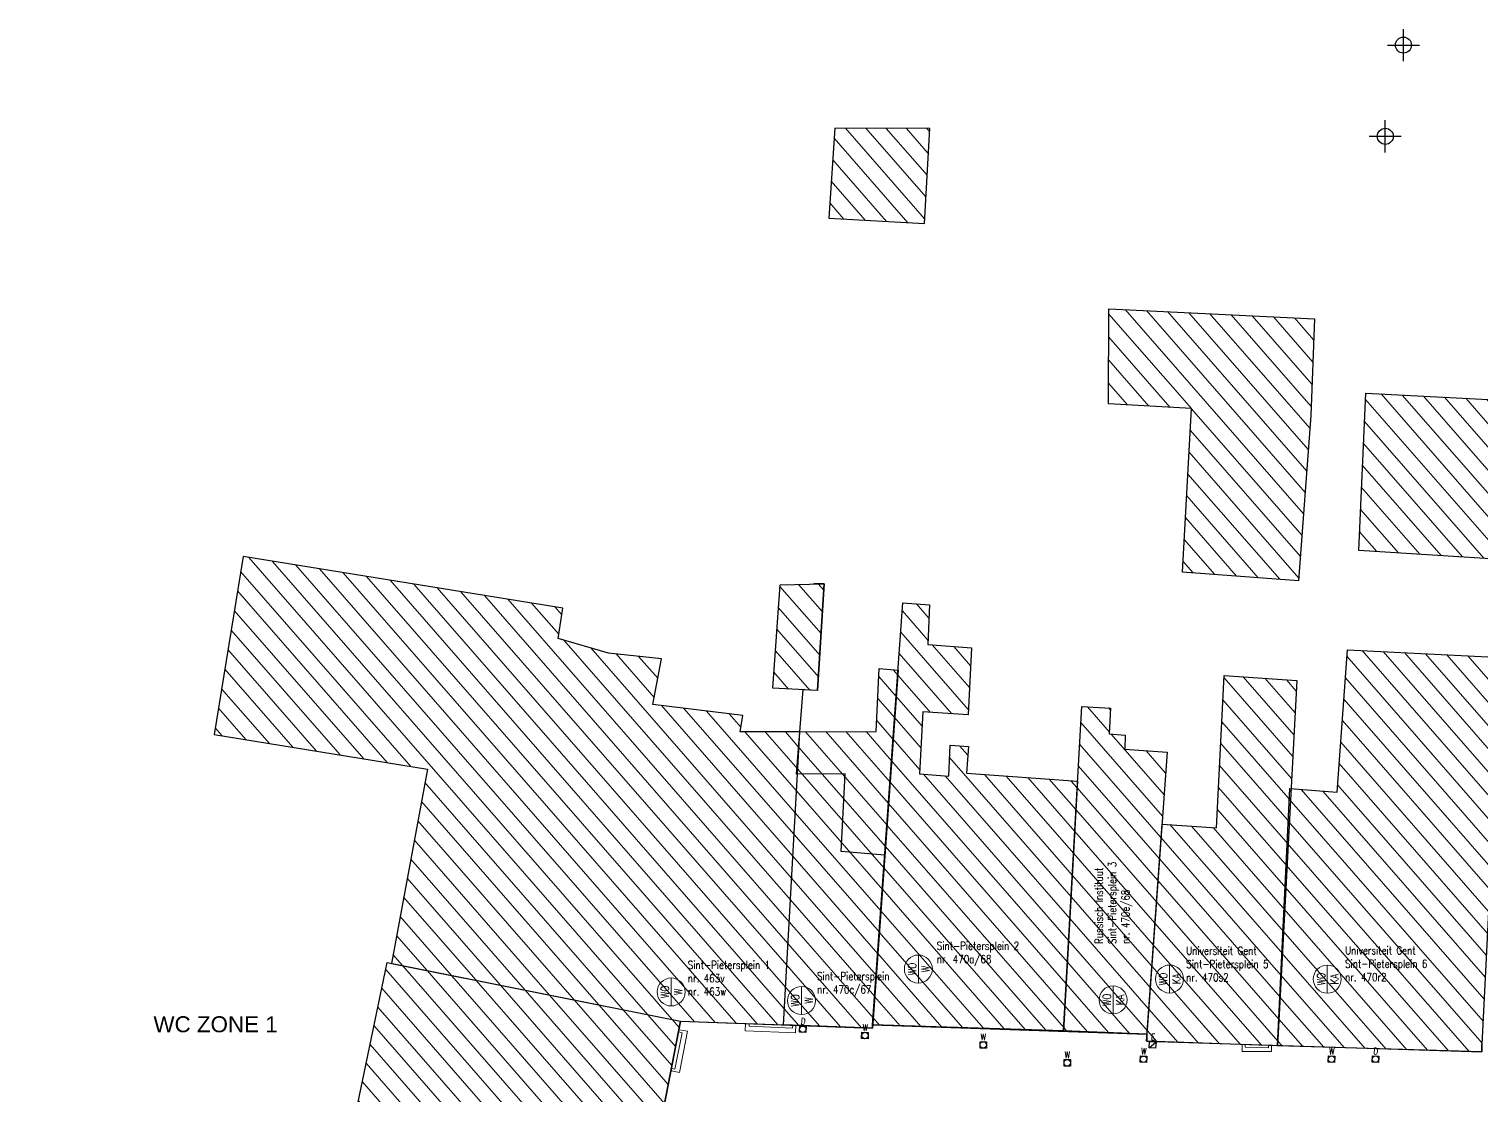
# Model space of a CAD drawing. Header units: metres. Extents: x -30504 to 105656, y -14907 to 193632.
# Drawn here: x 1407.9 to 1498.6, y 439 to 505.6 of the extents above; entities that cross this region are included whole.
import ezdxf
from ezdxf.enums import TextEntityAlignment as Align

# ---------------------------------------------------------------- set-up
doc = ezdxf.new("R2010")
doc.units = ezdxf.units.M
doc.header["$PDMODE"] = 34
doc.header["$PDSIZE"] = -2.5
for name, color, linetype in [('0-dekseldrivers', 7, 'Continuous'), ('0-dekselelectriciteit', 7, 'Continuous'), ('0-dekselwater', 7, 'Continuous'), ('2-univ-gebouw', 3, 'Continuous'), ('Zwart', 250, 'Continuous')]:
    doc.layers.add(name, color=color, linetype=linetype)
doc.layers.add('0-WEG-TRAPPEN', color=7, linetype='Continuous', lineweight=18)
doc.layers.add('Lichtgrijs', color=254, linetype='Continuous', lineweight=9)
doc.styles.add('AQUAFIN', font='simplex.shx', dxfattribs={"width": 0.8})
doc.styles.add('DIM', font='arial.ttf')
pattern_1 = [(131.11, (1513.5605, 374.4506), (-0.71766, -0.626275), [])]

# ---------------------------------------------------------------- blocks, each defined once
blk = doc.blocks.new('dekselwater')
at = {"layer": '0-dekselwater', "linetype": 'ByBlock'}
blk.add_lwpolyline([(-0.04, 0.04), (0.04, 0.04), (0.04, -0.04), (-0.04, -0.04)], close=True, dxfattribs=at)
blk.add_circle((0, 0), 0.04, dxfattribs=at)
at = {"layer": '0-dekselwater', "style": 'AQUAFIN', "width": 0.8}
blk.add_text('W', height=0.08, dxfattribs=at).set_placement((0, 0.1), align=Align.MIDDLE)
blk = doc.blocks.new('dekseldrivers')
at = {"layer": '0-dekselwater', "linetype": 'ByBlock'}
blk.add_lwpolyline([(-0.04, 0.04), (0.04, 0.04), (0.04, -0.04), (-0.04, -0.04)], close=True, dxfattribs=at)
blk.add_circle((0, 0), 0.04, dxfattribs=at)
at = {"layer": '0-dekselwater', "style": 'AQUAFIN', "width": 0.8}
blk.add_text('D', height=0.08, dxfattribs=at).set_placement((0, 0.1), align=Align.MIDDLE)
blk = doc.blocks.new('dekselelectriciteit')
at = {"layer": '0-dekselelectriciteit', "linetype": 'ByBlock'}
blk.add_line((-0.04, -0.04), (0.04, 0.04), dxfattribs=at)
blk.add_lwpolyline([(-0.04, 0.04), (0.04, 0.04), (0.04, -0.04), (-0.04, -0.04)], close=True, dxfattribs=at)
at = {"layer": '0-dekselelectriciteit', "style": 'AQUAFIN', "width": 0.8}
blk.add_text('E', height=0.08, dxfattribs=at).set_placement((0, 0.1), align=Align.MIDDLE)

msp = doc.modelspace()

# ---------------------------------------------------------------- hatches: boundary and pattern name
at = {"layer": 'Lichtgrijs'}
h = msp.add_hatch(dxfattribs=at)
h.set_pattern_fill('ANSI31', color=256, scale=0.3, angle=86.11, style=0)
h.set_pattern_definition(pattern_1)
h.paths.add_polyline_path([(1454.776, 470.887), (1457.533, 470.952), (1457.122, 464.292), (1454.33, 464.428)])
h.paths.add_polyline_path([(1458.203, 499.417), (1457.815, 493.787), (1463.791, 493.451), (1464.126, 499.383)])
h.paths.add_polyline_path([(1475.326, 488.132), (1488.162, 487.497), (1487.93, 481.471), (1487.172, 471.148), (1479.909, 471.681), (1480.489, 481.899), (1475.296, 482.194)])
h = msp.add_hatch(dxfattribs=at)
h.set_pattern_fill('ANSI31', color=256, scale=0.3, angle=86.11, style=0)
h.set_pattern_definition(pattern_1)
h.paths.add_polyline_path([(1485.857, 442.091), (1486.619, 458.158), (1489.585, 457.936), (1490.218, 466.838), (1499.833, 466.347), (1500.139, 472.46), (1490.927, 473.034), (1491.377, 482.863), (1500.637, 482.384), (1498.624, 442.199), (1498.613, 441.718)])
h = msp.add_hatch(dxfattribs=at)
h.set_pattern_fill('ANSI31', color=256, scale=0.3, angle=86.11, style=0)
h.set_pattern_definition(pattern_1)
h.paths.add_polyline_path([(1454.988, 443.4), (1456.014, 461.711), (1452.294, 461.707), (1452.453, 462.73), (1446.827, 463.411), (1447.371, 466.264), (1444.07, 466.631), (1440.907, 467.536), (1441.216, 469.432), (1421.232, 472.652), (1419.431, 461.54), (1432.748, 459.381), (1430.496, 447.247), (1448.559, 443.632)])
h = msp.add_hatch(dxfattribs=at)
h.set_pattern_fill('ANSI31', color=256, scale=0.3, angle=86.11, style=0)
h.set_pattern_definition(pattern_1)
h.paths.add_polyline_path([(1460.559, 443.407), (1462.457, 469.765), (1464.118, 469.643), (1464.004, 467.158), (1466.741, 466.96), (1466.52, 462.763), (1463.707, 462.967), (1463.497, 459.074), (1465.311, 458.945), (1465.4, 460.883), (1466.542, 460.794), (1466.422, 459.123), (1473.361, 458.627), (1472.487, 443.033)])
h = msp.add_hatch(dxfattribs=at)
h.set_pattern_fill('ANSI31', color=256, scale=0.3, angle=86.11, style=0)
h.set_pattern_definition(pattern_1)
h.paths.add_polyline_path([(1454.988, 443.4), (1456.014, 461.711), (1460.787, 461.733), (1460.977, 465.656), (1462.154, 465.554), (1460.551, 443.202)])
h = msp.add_hatch(dxfattribs=at)
h.set_pattern_fill('ANSI31', color=256, scale=0.3, angle=86.11, style=0)
h.set_pattern_definition(pattern_1)
h.paths.add_polyline_path([(1477.677, 442.386), (1478.657, 455.949), (1482.035, 455.71), (1482.526, 465.232), (1487.058, 464.913), (1485.857, 442.091)])
h = msp.add_hatch(dxfattribs=at)
h.set_pattern_fill('ANSI31', color=256, scale=0.3, angle=86.11, style=0)
h.set_pattern_definition(pattern_1)
h.paths.add_polyline_path([(1472.487, 443.033), (1473.623, 463.29), (1475.423, 463.194), (1475.346, 461.576), (1476.347, 461.509), (1476.31, 460.618), (1478.958, 460.43), (1477.691, 442.826)])
h = msp.add_hatch(dxfattribs=at)
h.set_pattern_fill('ANSI31', color=256, scale=0.3, angle=86.11, style=0)
h.set_pattern_definition(pattern_1)
h.paths.add_polyline_path([(1407.865, 418.486), (1412.26, 432.809), (1423.684, 429.507), (1423.008, 426.806), (1425.867, 426.276), (1430.236, 447.296), (1448.559, 443.632), (1441.651, 407.964)])

# ---------------------------------------------------------------- linework, layer by layer
at = {"layer": '0-WEG-TRAPPEN'}
for points in [[(1448.457, 443.104), (1448.988, 443.002), (1448.498, 440.437), (1447.967, 440.538)], [(1447.995, 440.685), (1448.21, 440.644), (1448.656, 442.917), (1448.43, 442.961)], [(1452.614, 443.486), (1452.598, 443.024), (1455.743, 442.91), (1455.759, 443.381)], [(1455.57, 443.387), (1455.564, 443.203), (1452.843, 443.329), (1452.85, 443.479)], [(1485.481, 442.123), (1485.468, 441.734), (1483.641, 441.744), (1483.643, 442.194)], [(1485.291, 442.13), (1485.285, 441.963), (1483.834, 442.008), (1483.84, 442.181)]]:
    msp.add_lwpolyline(points, dxfattribs=at)
at = {"layer": '2-univ-gebouw'}
for p in [(1493.72, 504.602), (1492.587, 498.902)]:
    msp.add_point(p, dxfattribs=at)
at = {"layer": 'Lichtgrijs'}
for p, q in [((1463.419, 447.766), (1463.419, 446.015)), ((1479.107, 447.145), (1479.107, 445.394)), ((1488.961, 447.135), (1488.961, 445.384)), ((1447.976, 446.337), (1447.976, 444.586)), ((1456.12, 445.799), (1456.12, 444.048)), ((1475.581, 445.839), (1475.581, 444.088))]:
    msp.add_line(p, q, dxfattribs=at)
for centre in [(1463.419, 446.891), (1479.107, 446.269), (1488.961, 446.26), (1447.976, 445.461), (1456.12, 444.924), (1475.581, 444.964)]:
    msp.add_circle(centre, 0.875, dxfattribs=at)
at = {"layer": 'Zwart'}
for p, q in [((1441.646, 407.979), (1448.559, 443.632)), ((1448.559, 443.632), (1460.552, 443.2)), ((1460.552, 443.2), (1460.559, 443.405)), ((1460.559, 443.405), (1477.695, 442.821)), ((1477.695, 442.821), (1477.68, 442.382)), ((1477.68, 442.382), (1498.612, 441.711)), ((1498.612, 441.711), (1498.623, 442.192))]:
    msp.add_line(p, q, dxfattribs=at)
at = {"layer": 'Zwart', "color": 250}
for points in [[(1458.203, 499.417), (1457.815, 493.787), (1463.791, 493.451), (1464.126, 499.383), (1458.203, 499.417)], [(1475.326, 488.132), (1488.162, 487.497), (1487.93, 481.471), (1487.172, 471.148), (1479.909, 471.681), (1480.489, 481.899), (1475.296, 482.194), (1475.326, 488.132)], [(1454.776, 470.887), (1457.533, 470.952), (1457.122, 464.292), (1454.33, 464.428), (1454.776, 470.887)], [(1461.326, 454.002), (1458.596, 454.231), (1458.841, 459.086), (1455.813, 459.061), (1456.214, 464.36), (1457.123, 464.304), (1457.533, 470.952), (1456.889, 470.966)], [(1454.988, 443.4), (1456.014, 461.711), (1460.787, 461.733), (1460.977, 465.656), (1462.154, 465.554), (1460.551, 443.202), (1454.988, 443.4)], [(1477.677, 442.386), (1478.657, 455.949), (1482.035, 455.71), (1482.526, 465.232), (1487.058, 464.913), (1485.857, 442.091), (1477.677, 442.386)]]:
    msp.add_lwpolyline(points, dxfattribs=at)
for points in [[(1485.857, 442.091), (1486.619, 458.158), (1489.585, 457.936), (1490.218, 466.838), (1499.833, 466.347), (1500.139, 472.46), (1490.927, 473.034), (1491.377, 482.863), (1500.637, 482.384), (1498.624, 442.199), (1498.613, 441.718)], [(1454.988, 443.4), (1456.014, 461.711), (1452.294, 461.707), (1452.453, 462.73), (1446.827, 463.411), (1447.371, 466.264), (1444.07, 466.631), (1440.907, 467.536), (1441.216, 469.432), (1421.232, 472.652), (1419.431, 461.54), (1432.748, 459.381), (1430.496, 447.247), (1448.559, 443.632), (1454.988, 443.4)], [(1460.559, 443.407), (1462.457, 469.765), (1464.118, 469.643), (1464.004, 467.158), (1466.741, 466.96), (1466.52, 462.763), (1463.707, 462.967), (1463.497, 459.074), (1465.311, 458.945), (1465.4, 460.883), (1466.542, 460.794), (1466.422, 459.123), (1473.361, 458.627), (1472.487, 443.033)], [(1472.487, 443.033), (1473.623, 463.29), (1475.423, 463.194), (1475.346, 461.576), (1476.347, 461.509), (1476.31, 460.618), (1478.958, 460.43), (1477.691, 442.826)], [(1407.865, 418.486), (1412.26, 432.809), (1423.684, 429.507), (1423.008, 426.806), (1425.867, 426.276), (1430.236, 447.296), (1448.559, 443.632), (1441.651, 407.964)]]:
    msp.add_lwpolyline(points, close=True, dxfattribs=at)

# ---------------------------------------------------------------- block references
at = {"layer": '0-dekseldrivers'}
for p, xscale, yscale, zscale, rotation in [((1456.198, 443.133), 4.999999999999999, 4.999999999999999, 4.999999999999999, 356.5792586391638), ((1491.97, 441.263), 5, 5, 5, 357.6540936757082)]:
    msp.add_blockref('dekseldrivers', p, dxfattribs=dict(at, xscale=xscale, yscale=yscale, zscale=zscale, rotation=rotation))
at = {"layer": '0-dekselelectriciteit', "xscale": 5, "yscale": 5, "zscale": 5, "rotation": 356.6044439772523}
msp.add_blockref('dekselelectriciteit', (1478.054, 442.152), dxfattribs=at)
at = {"layer": 'Lichtgrijs', "xscale": 5, "yscale": 5, "zscale": 5}
for p, rotation in [((1460.084, 442.739), 357.6332153436176), ((1467.471, 442.152), 359.9818094068949), ((1472.719, 441.035), 359.9650121796161), ((1477.483, 441.258), 357.3047454020092), ((1489.226, 441.261), 357.7579185775633)]:
    msp.add_blockref('dekselwater', p, dxfattribs=dict(at, rotation=rotation))

# ---------------------------------------------------------------- texts
at = {"layer": 'Lichtgrijs', "char_height": 0.5, "rotation": 90, "style": 'AQUAFIN'}
for s, insert, width, attachment_point in [('Russisch Instituut\\PSint-Pietersplein 3\\Pnr. 470e/68', (1474.445, 448.454), 9.20298, 1), ('WO\\PW', (1463.449, 446.892), 1.75396, 5), ('WO\\PKA', (1479.136, 446.271), 1.75396, 5), ('WO\\PKA', (1488.99, 446.261), 1.75396, 5), ('WO\\PW', (1448.006, 445.463), 1.75396, 5), ('WO\\PW', (1456.149, 444.925), 1.75396, 5), ('WO\\PKA', (1475.61, 444.965), 1.75396, 5)]:
    msp.add_mtext(s, dxfattribs=dict(at, insert=insert, width=width, attachment_point=attachment_point))
at = {"layer": 'Lichtgrijs', "char_height": 0.5, "width": 9.20298, "attachment_point": 1, "style": 'AQUAFIN'}
for s, insert in [('Sint-Pietersplein 2\\Pnr. 470a/68', (1464.57, 448.595)), ('Universiteit Gent\\PSint-Pietersplein 5\\Pnr. 470s2', (1480.146, 448.289)), ('Universiteit Gent\\PSint-Pietersplein 6\\Pnr. 470r2', (1490.074, 448.308)), ('Sint-Pietersplein 1\\Pnr. 463v\\Pnr. 463w', (1449.015, 447.397)), ('Sint-Pietersplein \\Pnr. 470c/67', (1457.089, 446.696))]:
    msp.add_mtext(s, dxfattribs=dict(at, insert=insert))
at = {"layer": 'Zwart', "insert": (1408.65, 443.943), "char_height": 1, "attachment_point": 1, "style": 'DIM'}
msp.add_mtext_dynamic_manual_height_columns('\\pxqc;WC ZONE 1', width=21.72911, gutter_width=655.168, heights=[0], dxfattribs=at)

doc.saveas('drawing.dxf')
